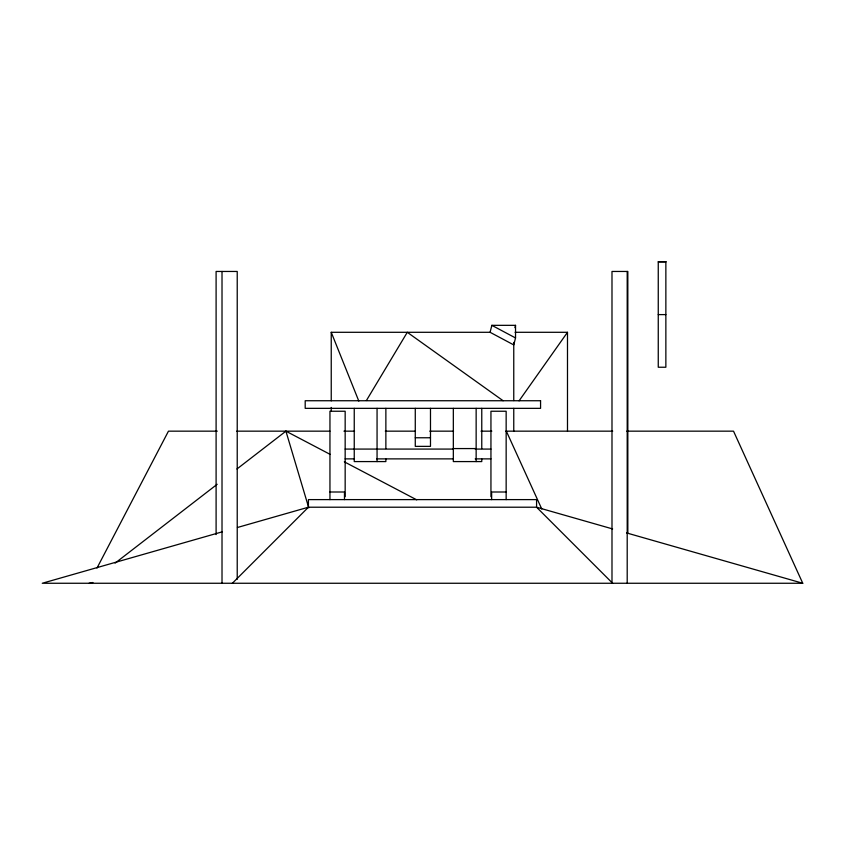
<?xml version="1.0" encoding="UTF-8"?>
<svg xmlns="http://www.w3.org/2000/svg" width="845" height="845" viewBox="0 0 845 845"><rect width="100%" height="100%" fill="white"/><g stroke="black" fill="none" stroke-linecap="round" stroke-linejoin="round"><path stroke-width="1.27" d="M490.089 332.296L491.853 325.336L515.534 325.336L515.534 337.958L513.76 344.918L490.089 332.296L331.24 332.296L331.24 400.847M514.943 327.649L515.534 325.336M96.995 568.051L168.461 431.161L217.292 431.161M366.413 400.519L407.29 332.296L503.113 400.741M519.062 400.847L567.491 332.296L515.07 332.296M232.375 583.261L308.425 507.211L536.575 507.211L612.625 528.938M115.1 563.14L217.176 484.28M236.959 468.986L285.916 431.161L330.3 454.462M222.235 531.832L42.25 583.261L802.75 583.261L733.523 431.161L626.789 431.161M237.445 527.491L308.425 507.211L308.425 499.606L536.575 499.606L536.575 507.211L612.625 583.261M89.063 583.261L92.929 582.511M658.255 261.855L665.86 261.855M658.255 314.604L665.86 314.604M236.727 431.161L329.93 431.161M343.936 431.161L354.551 431.161M385.309 431.161L415.455 431.161M429.788 431.161L453.543 431.161M480.995 431.161L491.822 431.161M505.891 431.161L612.71 431.161M415.275 437.763L430.485 437.763M453.332 448.568L476.147 448.568M345.161 449.075L452.857 449.075M475.186 449.075L490.945 449.075M345.161 458.877L354.361 458.877M376.69 458.877L452.857 458.877M475.186 458.877L490.945 458.877M329.951 492.001L344.475 492.001L344.475 499.606M506.155 492.001L491.642 492.001L491.642 499.606M626.567 532.92L802.75 583.261M344.316 461.824L416.722 499.849M491.853 325.336L515.534 337.958M506.335 431.161L541.772 509.007M331.24 332.296L358.819 401.1M285.916 431.161L308.763 507.834M627.835 533.269L627.835 271.456L611.991 271.456L611.991 583.261M627.201 271.456L627.201 583.261M567.491 332.296L567.491 431.161M513.76 342.394L513.76 400.583M513.76 408.346L513.76 431.161M506.155 499.606L506.155 411.24L490.945 411.24L490.945 496.712M481.766 408.346L481.766 448.6M481.766 458.983L481.766 461.581L453.332 461.581L453.332 408.346M476.147 408.346L476.147 461.581M430.485 408.346L430.485 446.371L415.275 446.371L415.275 408.346M385.869 408.346L385.869 448.6M385.869 458.983L385.869 461.581L354.245 461.581L354.245 408.346M377.06 408.346L377.06 461.581M345.161 496.712L345.161 411.24L329.951 411.24L329.951 499.606M331.24 407.438L331.24 411.388M237.223 579.311L237.223 271.456L216.098 271.456L216.098 534.579M222.013 271.456L222.013 583.261M665.86 261.739L658.255 261.739L658.255 367.237L665.86 367.237L665.86 261.739M540.568 400.741L305.193 400.741L305.193 408.346L540.568 408.346L540.568 400.741"/></g></svg>
